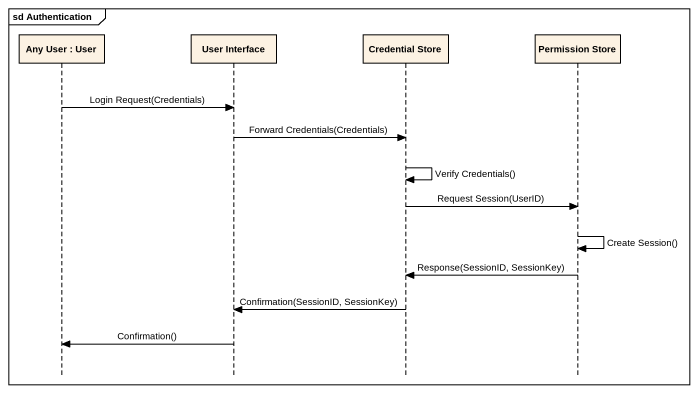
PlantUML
@startuml
mainframe sd Authentication
hide footbox
participant "Any User : User" as Any_User
participant "User Interface" as User_Interface
participant "Credential Store" as Credential_Store
participant "Permission Store" as Permission_Store

Any_User -> User_Interface : Login Request(Credentials)
User_Interface -> Credential_Store : Forward Credentials(Credentials)
Credential_Store -> Credential_Store : Verify Credentials()
Credential_Store -> Permission_Store : Request Session(UserID)
Permission_Store -> Permission_Store : Create Session()
Permission_Store -> Credential_Store : Response(SessionID, SessionKey)
Credential_Store -> User_Interface : Confirmation(SessionID, SessionKey)
User_Interface -> Any_User : Confirmation()
@enduml
